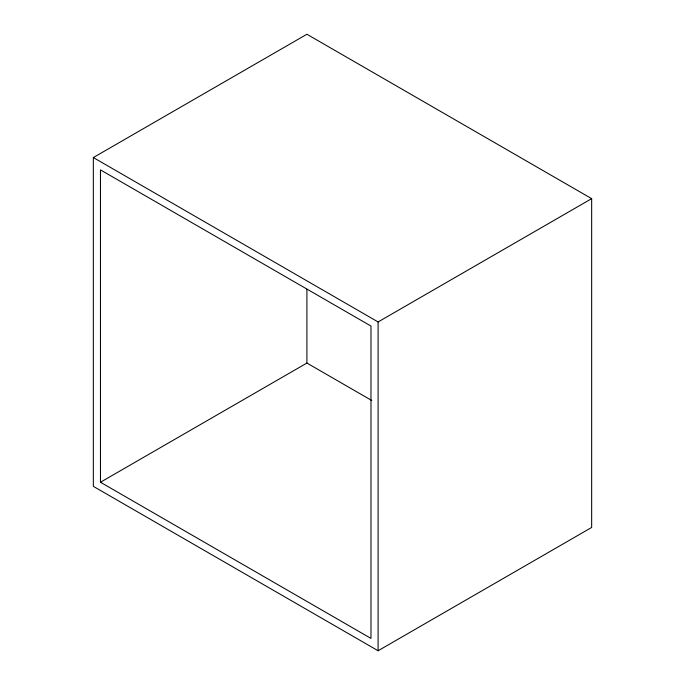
<?xml version="1.0" encoding="UTF-8"?>
<svg xmlns="http://www.w3.org/2000/svg" width="685" height="685" viewBox="0 0 685 685"><rect width="100%" height="100%" fill="white"/><g stroke="black" fill="none" stroke-linecap="round" stroke-linejoin="round"><path stroke-width="1.03" d="M93.34 157.55L306.906 34.25L591.66 198.65L591.66 527.45L378.094 650.75L93.34 486.35L93.34 157.55L378.094 321.95L591.66 198.65M100.464 482.24L370.979 638.42L370.979 326.06L100.464 169.88L100.464 482.24L306.906 363.05L371.758 400.494M378.094 321.95L378.094 650.75M306.906 289.241L306.906 363.05"/></g></svg>
